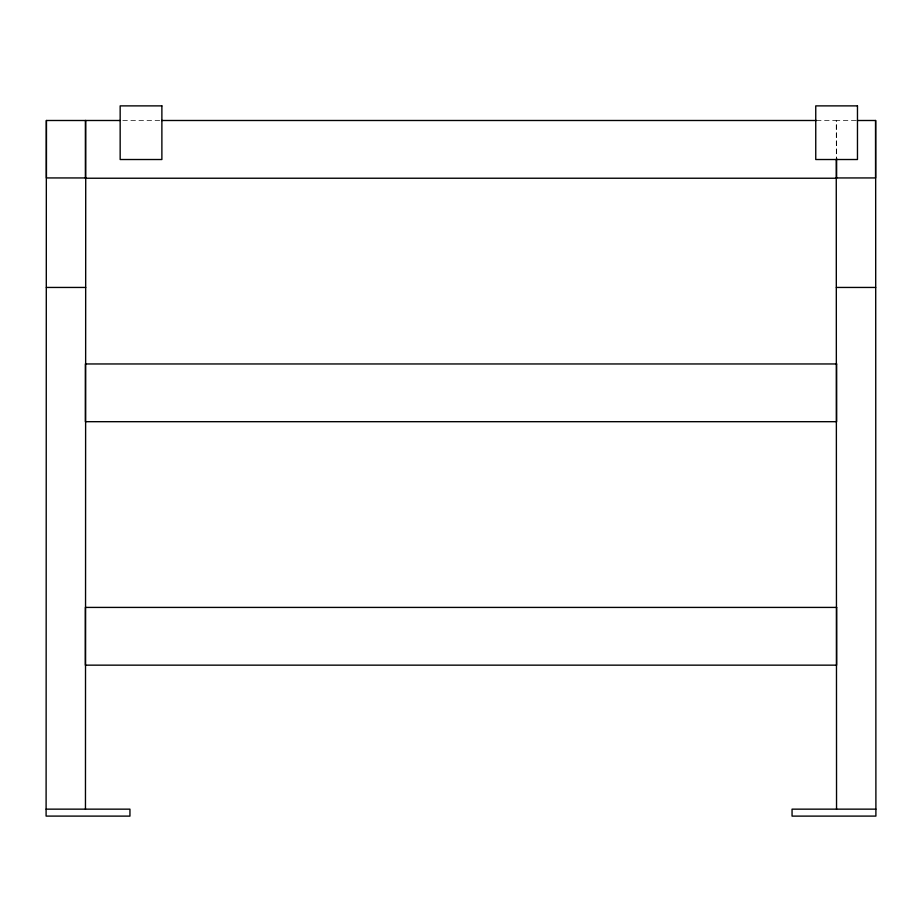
<?xml version="1.0" encoding="UTF-8"?>
<svg xmlns="http://www.w3.org/2000/svg" width="922" height="922" viewBox="0 0 922 922"><rect width="100%" height="100%" fill="white"/><g stroke="black" fill="none" stroke-linecap="round" stroke-linejoin="round"><path stroke-width="0.69" stroke-dasharray="4.61 3.46" d="M122.799 120.494L160.209 120.494M816.477 120.494L836.623 120.494L836.623 158.515M855.985 120.505L836.254 120.505L836.346 157.881"/><path stroke-width="1.38" d="M85.458 809.147L85.746 120.505L46.354 120.494L46.1 816.097L129.944 816.12L129.944 809.159L46.146 809.147M46.434 120.494L46.423 177.934L85.734 177.946M836.542 809.147L836.254 159.275M46.342 287.445L85.7 287.445M119.918 120.494L85.377 120.494L85.377 178.234L836.623 178.234L836.623 158.515M161.65 120.494L816.477 120.494M857.31 120.505L875.646 120.494L875.9 816.097L792.056 816.12L792.056 809.159L875.854 809.147M836.266 177.946L875.577 177.934L875.566 120.494M836.346 287.445L875.658 287.445M161.88 105.88L120.16 105.88L120.16 159.518L161.88 159.518L161.88 105.88M857.472 105.88L815.751 105.88L815.751 159.518L857.472 159.518L857.472 105.88M836.623 363.96L85.377 363.96L85.377 421.688L836.623 421.688L836.623 363.96M836.623 607.414L85.377 607.414L85.377 665.154L836.623 665.154L836.623 607.414"/></g></svg>
